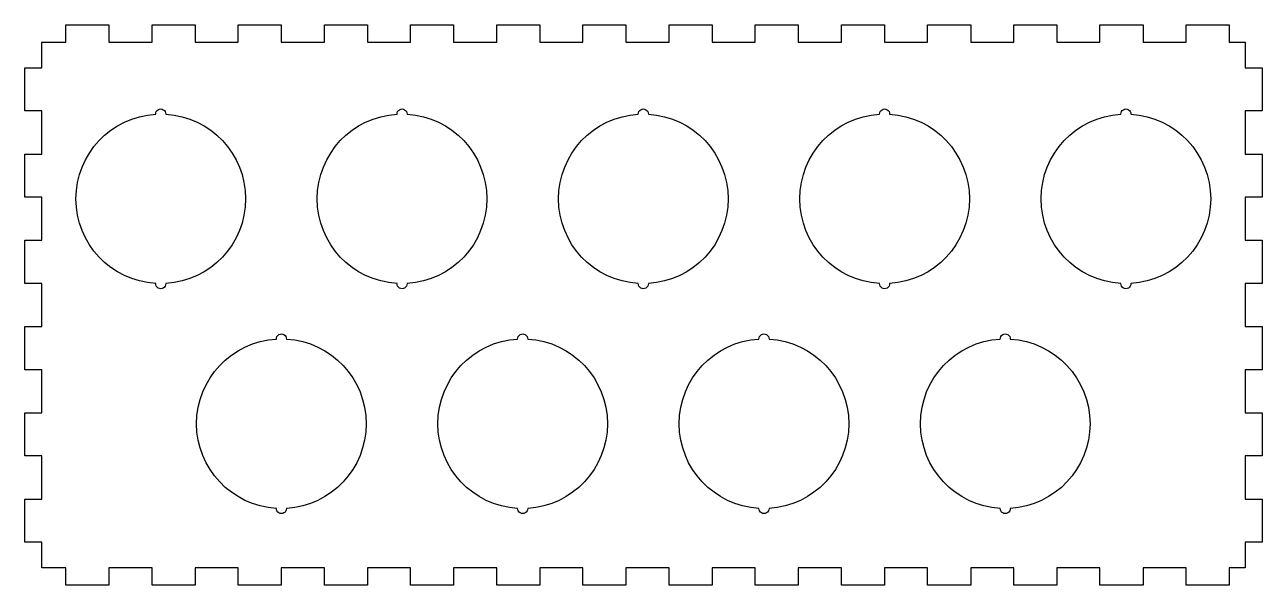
# Model space of a CAD drawing. Header units: millimetres. Extents: x -431 to 0, y -325 to -130.
import ezdxf

# ---------------------------------------------------------------- set-up
doc = ezdxf.new("R2010")
doc.units = ezdxf.units.MM
doc.layers.get('0').update_dxf_attribs({"linetype": 'CONTINUOUS'})

msp = doc.modelspace()

# ---------------------------------------------------------------- linework, layer by layer
msp.add_lwpolyline([(-6, -319), (-11.5, -319), (-11.5, -325), (-26.5, -325), (-26.5, -319), (-41.5, -319), (-41.5, -325), (-56.5, -325), (-56.5, -319), (-71.5, -319), (-71.5, -325), (-86.5, -325), (-86.5, -319), (-101.5, -319), (-101.5, -325), (-116.5, -325), (-116.5, -319), (-131.5, -319), (-131.5, -325), (-146.5, -325), (-146.5, -319), (-161.5, -319), (-161.5, -325), (-176.5, -325), (-176.5, -319), (-191.5, -319), (-191.5, -325), (-206.5, -325), (-206.5, -319), (-221.5, -319), (-221.5, -325), (-236.5, -325), (-236.5, -319), (-251.5, -319), (-251.5, -325), (-266.5, -325), (-266.5, -319), (-281.5, -319), (-281.5, -325), (-296.5, -325), (-296.5, -319), (-311.5, -319), (-311.5, -325), (-326.5, -325), (-326.5, -319), (-341.5, -319), (-341.5, -325), (-356.5, -325), (-356.5, -319), (-371.5, -319), (-371.5, -325), (-386.5, -325), (-386.5, -319), (-401.5, -319), (-401.5, -325), (-416.5, -325), (-416.5, -319), (-424.8, -319), (-424.8, -310), (-430.8, -310), (-430.8, -295), (-424.8, -295), (-424.8, -280), (-430.8, -280), (-430.8, -265), (-424.8, -265), (-424.8, -250), (-430.8, -250), (-430.8, -235), (-424.8, -235), (-424.8, -220), (-430.8, -220), (-430.8, -205), (-424.8, -205), (-424.8, -190), (-430.8, -190), (-430.8, -175), (-424.8, -175), (-424.8, -160), (-430.8, -160), (-430.8, -145), (-424.8, -145), (-424.8, -136), (-416.5, -136), (-416.5, -130), (-401.5, -130), (-401.5, -136), (-386.5, -136), (-386.5, -130), (-371.5, -130), (-371.5, -136), (-356.5, -136), (-356.5, -130), (-341.5, -130), (-341.5, -136), (-326.5, -136), (-326.5, -130), (-311.5, -130), (-311.5, -136), (-296.5, -136), (-296.5, -130), (-281.5, -130), (-281.5, -136), (-266.5, -136), (-266.5, -130), (-251.5, -130), (-251.5, -136), (-236.5, -136), (-236.5, -130), (-221.5, -130), (-221.5, -136), (-206.5, -136), (-206.5, -130), (-191.5, -130), (-191.5, -136), (-176.5, -136), (-176.5, -130), (-161.5, -130), (-161.5, -136), (-146.5, -136), (-146.5, -130), (-131.5, -130), (-131.5, -136), (-116.5, -136), (-116.5, -130), (-101.5, -130), (-101.5, -136), (-86.5, -136), (-86.5, -130), (-71.5, -130), (-71.5, -136), (-56.5, -136), (-56.5, -130), (-41.5, -130), (-41.5, -136), (-26.5, -136), (-26.5, -130), (-11.5, -130), (-11.5, -136), (-6, -136), (-6, -145), (0, -145), (0, -160), (-6, -160), (-6, -175), (0, -175), (0, -190), (-6, -190), (-6, -205), (0, -205), (0, -220), (-6, -220), (-6, -235), (0, -235), (0, -250), (-6, -250), (-6, -265), (0, -265), (0, -280), (-6, -280), (-6, -295), (0, -295), (0, -310), (-6, -310)], close=True)
for points in [[(-381.71, -220.03, -1.030094), (-385.21, -220.03, -0.9424), (-385.21, -161.1, -1.030094), (-381.71, -161.1, -0.9424)], [(-297.71, -220.03, -1.030094), (-301.21, -220.03, -0.9424), (-301.21, -161.1, -1.030094), (-297.71, -161.1, -0.9424)], [(-213.71, -220.03, -1.030094), (-217.21, -220.03, -0.9424), (-217.21, -161.1, -1.030094), (-213.71, -161.1, -0.9424)], [(-129.71, -220.03, -1.030094), (-133.21, -220.03, -0.9424), (-133.21, -161.1, -1.030094), (-129.71, -161.1, -0.9424)], [(-45.71, -220.03, -1.030094), (-49.21, -220.03, -0.9424), (-49.21, -161.1, -1.030094), (-45.71, -161.1, -0.9424)], [(-343.21, -239.34, -1.030094), (-339.71, -239.34, -0.9424), (-339.71, -298.27, -1.030094), (-343.21, -298.27, -0.9424)], [(-259.21, -239.34, -1.030094), (-255.71, -239.34, -0.9424), (-255.71, -298.27, -1.030094), (-259.21, -298.27, -0.9424)], [(-175.21, -239.34, -1.030094), (-171.71, -239.34, -0.9424), (-171.71, -298.27, -1.030094), (-175.21, -298.27, -0.9424)], [(-87.71, -298.27, -1.030094), (-91.21, -298.27, -0.9424), (-91.21, -239.34, -1.030094), (-87.71, -239.34, -0.9424)]]:
    msp.add_lwpolyline(points, format="xyb", close=True)

doc.saveas('drawing.dxf')
